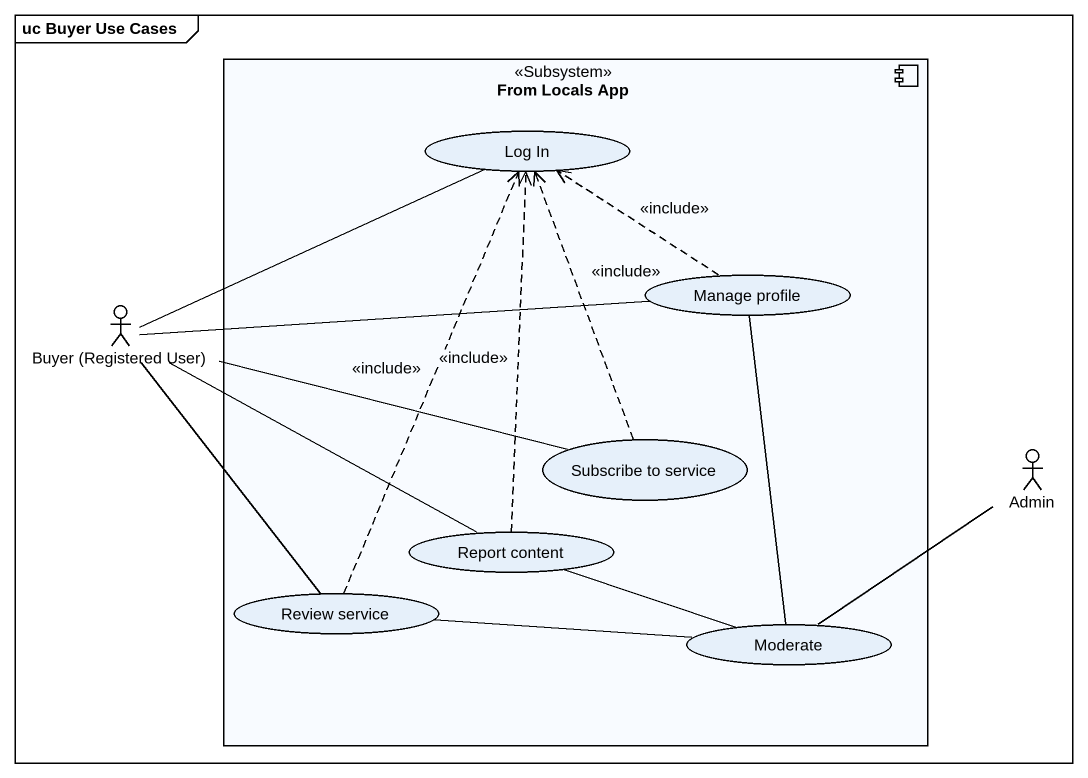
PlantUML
@startuml
mainframe uc Buyer Use Cases
component "From Locals App" as From_Locals_App <<Subsystem>> {
  usecase "Log In" as Log_In
  usecase "Manage profile" as Manage_profile
  usecase "Subscribe to service" as Subscribe_to_service
  usecase "Report content" as Report_content
  usecase "Review service" as Review_service
  usecase Moderate
}
actor "Buyer (Registered User)" as Buyer_Registered_User
actor Admin
Buyer_Registered_User -right- Log_In
Buyer_Registered_User -right- Manage_profile
Buyer_Registered_User -right- Subscribe_to_service
Buyer_Registered_User -right- Report_content
Buyer_Registered_User -- Review_service
Manage_profile .up.> Log_In : <<include>>
Subscribe_to_service .up.> Log_In : <<include>>
Admin -- Moderate
Report_content .up.> Log_In : <<include>>
Review_service .up.> Log_In : <<include>>
Moderate -up- Manage_profile
Moderate -left- Report_content
Moderate -left- Review_service
@enduml
